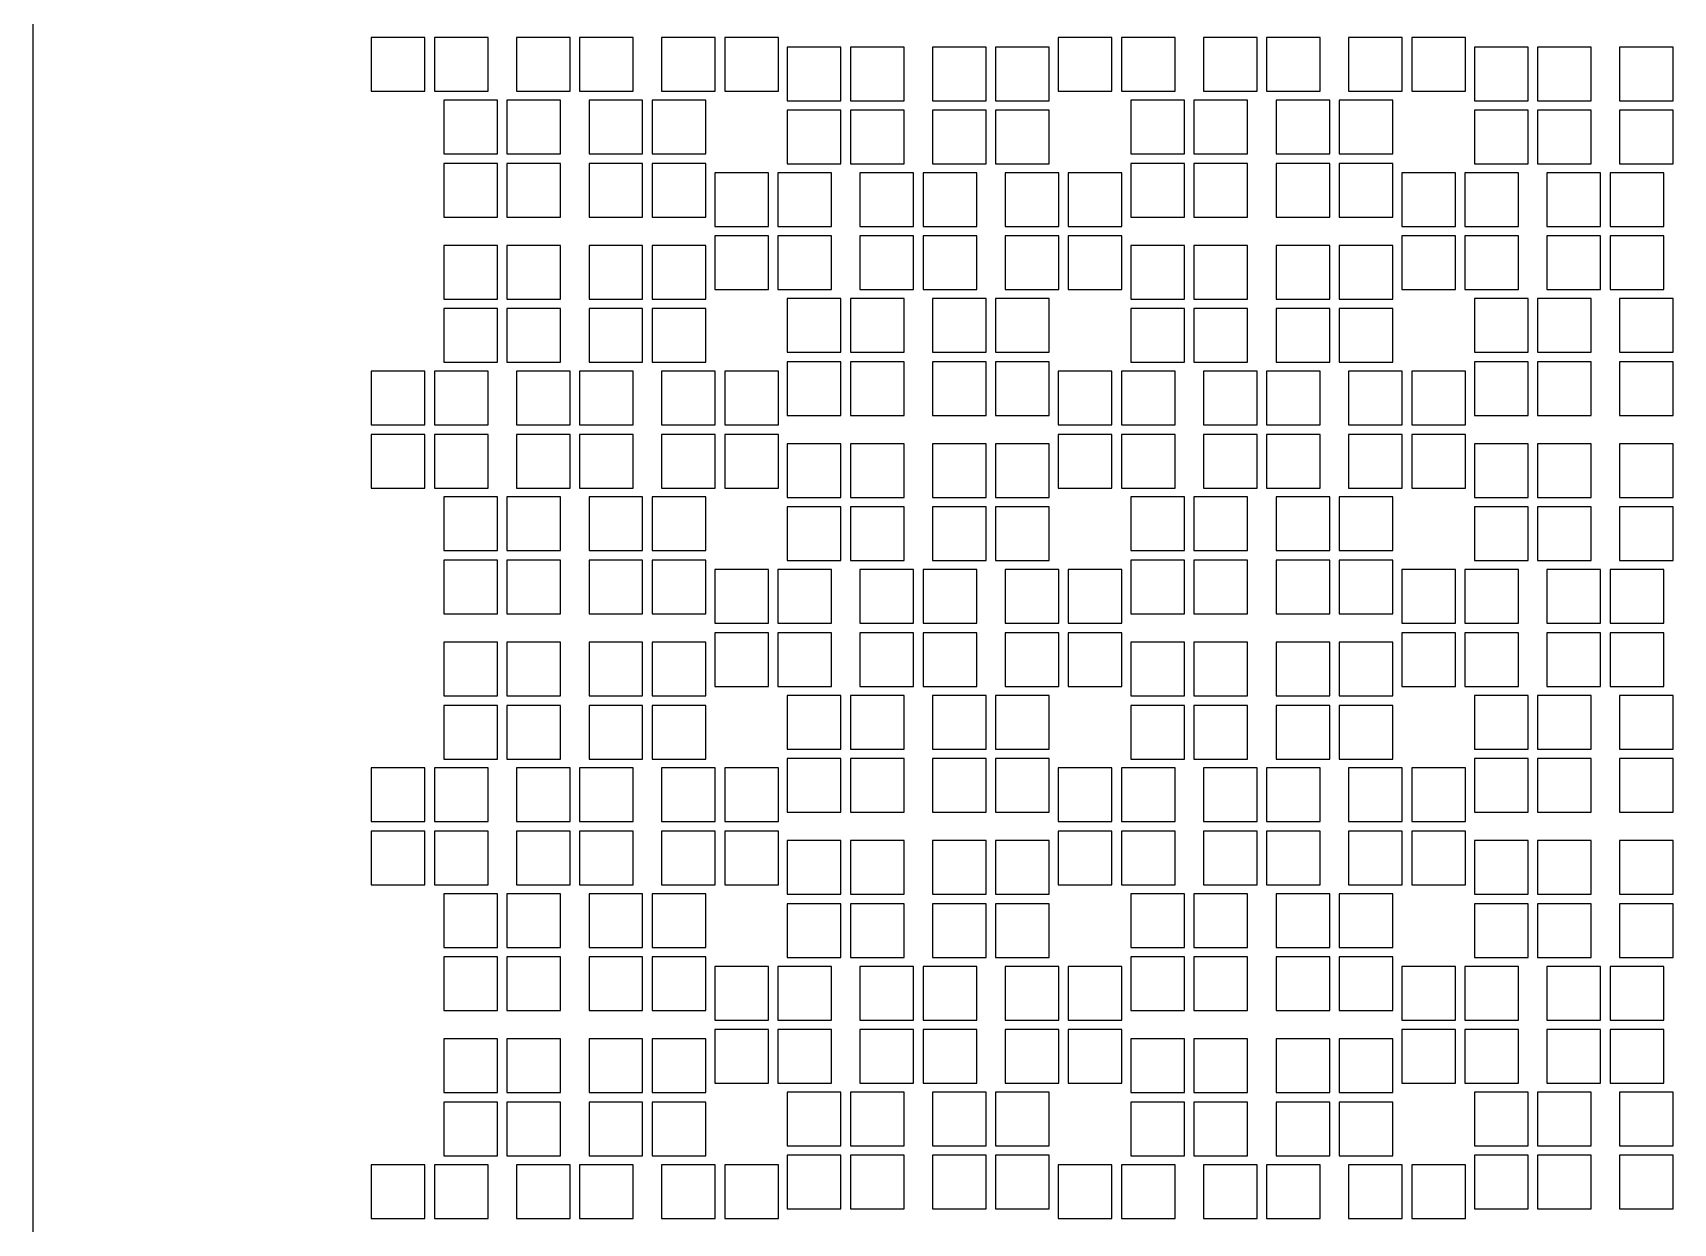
# Model space of a CAD drawing. Header units: millimetres. Extents: x -49 to 54, y -38 to 38.
# Drawn here: x -49.4 to -23.41, y -20.42 to -1.57 of the extents above; entities that cross this region are included whole.
import ezdxf

# ---------------------------------------------------------------- set-up
doc = ezdxf.new("R2010")
doc.units = ezdxf.units.MM

msp = doc.modelspace()

# ---------------------------------------------------------------- linework, layer by layer
msp.add_lwpolyline([(-49.4, 36.45), (-49.4, -36.45)])
for points in [[(-44.0389, -2.4959), (-43.1889, -2.4959), (-43.1889, -1.6459), (-44.0389, -1.6459), (-44.0389, -2.4959)], [(-43.0389, -2.4959), (-42.1889, -2.4959), (-42.1889, -1.6459), (-43.0389, -1.6459), (-43.0389, -2.4959)], [(-41.7389, -2.4959), (-40.8889, -2.4959), (-40.8889, -1.6459), (-41.7389, -1.6459), (-41.7389, -2.4959)], [(-40.7389, -2.4959), (-39.8889, -2.4959), (-39.8889, -1.6459), (-40.7389, -1.6459), (-40.7389, -2.4959)], [(-39.4389, -2.4959), (-38.5889, -2.4959), (-38.5889, -1.6459), (-39.4389, -1.6459), (-39.4389, -2.4959)], [(-38.4389, -2.4959), (-37.5889, -2.4959), (-37.5889, -1.6459), (-38.4389, -1.6459), (-38.4389, -2.4959)], [(-37.4471, -2.6459), (-36.5971, -2.6459), (-36.5971, -1.7959), (-37.4471, -1.7959), (-37.4471, -2.6459)], [(-36.4471, -2.6459), (-35.5971, -2.6459), (-35.5971, -1.7959), (-36.4471, -1.7959), (-36.4471, -2.6459)], [(-35.1471, -2.6459), (-34.2971, -2.6459), (-34.2971, -1.7959), (-35.1471, -1.7959), (-35.1471, -2.6459)], [(-34.1471, -2.6459), (-33.2971, -2.6459), (-33.2971, -1.7959), (-34.1471, -1.7959), (-34.1471, -2.6459)], [(-33.1552, -2.4959), (-32.3052, -2.4959), (-32.3052, -1.6459), (-33.1552, -1.6459), (-33.1552, -2.4959)], [(-32.1552, -2.4959), (-31.3052, -2.4959), (-31.3052, -1.6459), (-32.1552, -1.6459), (-32.1552, -2.4959)], [(-30.8552, -2.4959), (-30.0052, -2.4959), (-30.0052, -1.6459), (-30.8552, -1.6459), (-30.8552, -2.4959)], [(-29.8552, -2.4959), (-29.0052, -2.4959), (-29.0052, -1.6459), (-29.8552, -1.6459), (-29.8552, -2.4959)], [(-28.5552, -2.4959), (-27.7052, -2.4959), (-27.7052, -1.6459), (-28.5552, -1.6459), (-28.5552, -2.4959)], [(-27.5552, -2.4959), (-26.7052, -2.4959), (-26.7052, -1.6459), (-27.5552, -1.6459), (-27.5552, -2.4959)], [(-26.5634, -2.6459), (-25.7134, -2.6459), (-25.7134, -1.7959), (-26.5634, -1.7959), (-26.5634, -2.6459)], [(-25.5634, -2.6459), (-24.7134, -2.6459), (-24.7134, -1.7959), (-25.5634, -1.7959), (-25.5634, -2.6459)], [(-24.2634, -2.6459), (-23.4134, -2.6459), (-23.4134, -1.7959), (-24.2634, -1.7959), (-24.2634, -2.6459)], [(-42.8889, -3.4878), (-42.0389, -3.4878), (-42.0389, -2.6378), (-42.8889, -2.6378), (-42.8889, -3.4878)], [(-41.8889, -3.4878), (-41.0389, -3.4878), (-41.0389, -2.6378), (-41.8889, -2.6378), (-41.8889, -3.4878)], [(-40.5889, -3.4878), (-39.7389, -3.4878), (-39.7389, -2.6378), (-40.5889, -2.6378), (-40.5889, -3.4878)], [(-39.5889, -3.4878), (-38.7389, -3.4878), (-38.7389, -2.6378), (-39.5889, -2.6378), (-39.5889, -3.4878)], [(-37.4471, -3.6459), (-36.5971, -3.6459), (-36.5971, -2.7959), (-37.4471, -2.7959), (-37.4471, -3.6459)], [(-36.4471, -3.6459), (-35.5971, -3.6459), (-35.5971, -2.7959), (-36.4471, -2.7959), (-36.4471, -3.6459)], [(-35.1471, -3.6459), (-34.2971, -3.6459), (-34.2971, -2.7959), (-35.1471, -2.7959), (-35.1471, -3.6459)], [(-34.1471, -3.6459), (-33.2971, -3.6459), (-33.2971, -2.7959), (-34.1471, -2.7959), (-34.1471, -3.6459)], [(-32.0052, -3.4878), (-31.1552, -3.4878), (-31.1552, -2.6378), (-32.0052, -2.6378), (-32.0052, -3.4878)], [(-31.0052, -3.4878), (-30.1552, -3.4878), (-30.1552, -2.6378), (-31.0052, -2.6378), (-31.0052, -3.4878)], [(-29.7052, -3.4878), (-28.8552, -3.4878), (-28.8552, -2.6378), (-29.7052, -2.6378), (-29.7052, -3.4878)], [(-28.7052, -3.4878), (-27.8552, -3.4878), (-27.8552, -2.6378), (-28.7052, -2.6378), (-28.7052, -3.4878)], [(-26.5634, -3.6459), (-25.7134, -3.6459), (-25.7134, -2.7959), (-26.5634, -2.7959), (-26.5634, -3.6459)], [(-25.5634, -3.6459), (-24.7134, -3.6459), (-24.7134, -2.7959), (-25.5634, -2.7959), (-25.5634, -3.6459)], [(-24.2634, -3.6459), (-23.4134, -3.6459), (-23.4134, -2.7959), (-24.2634, -2.7959), (-24.2634, -3.6459)], [(-42.8889, -4.4878), (-42.0389, -4.4878), (-42.0389, -3.6378), (-42.8889, -3.6378), (-42.8889, -4.4878)], [(-41.8889, -4.4878), (-41.0389, -4.4878), (-41.0389, -3.6378), (-41.8889, -3.6378), (-41.8889, -4.4878)], [(-40.5889, -4.4878), (-39.7389, -4.4878), (-39.7389, -3.6378), (-40.5889, -3.6378), (-40.5889, -4.4878)], [(-39.5889, -4.4878), (-38.7389, -4.4878), (-38.7389, -3.6378), (-39.5889, -3.6378), (-39.5889, -4.4878)], [(-32.0052, -4.4878), (-31.1552, -4.4878), (-31.1552, -3.6378), (-32.0052, -3.6378), (-32.0052, -4.4878)], [(-31.0052, -4.4878), (-30.1552, -4.4878), (-30.1552, -3.6378), (-31.0052, -3.6378), (-31.0052, -4.4878)], [(-29.7052, -4.4878), (-28.8552, -4.4878), (-28.8552, -3.6378), (-29.7052, -3.6378), (-29.7052, -4.4878)], [(-28.7052, -4.4878), (-27.8552, -4.4878), (-27.8552, -3.6378), (-28.7052, -3.6378), (-28.7052, -4.4878)], [(-38.5971, -4.6378), (-37.7471, -4.6378), (-37.7471, -3.7878), (-38.5971, -3.7878), (-38.5971, -4.6378)], [(-37.5971, -4.6378), (-36.7471, -4.6378), (-36.7471, -3.7878), (-37.5971, -3.7878), (-37.5971, -4.6378)], [(-36.2971, -4.6378), (-35.4471, -4.6378), (-35.4471, -3.7878), (-36.2971, -3.7878), (-36.2971, -4.6378)], [(-35.2971, -4.6378), (-34.4471, -4.6378), (-34.4471, -3.7878), (-35.2971, -3.7878), (-35.2971, -4.6378)], [(-33.9971, -4.6378), (-33.1471, -4.6378), (-33.1471, -3.7878), (-33.9971, -3.7878), (-33.9971, -4.6378)], [(-32.9971, -4.6378), (-32.1471, -4.6378), (-32.1471, -3.7878), (-32.9971, -3.7878), (-32.9971, -4.6378)], [(-27.7134, -4.6378), (-26.8634, -4.6378), (-26.8634, -3.7878), (-27.7134, -3.7878), (-27.7134, -4.6378)], [(-26.7134, -4.6378), (-25.8634, -4.6378), (-25.8634, -3.7878), (-26.7134, -3.7878), (-26.7134, -4.6378)], [(-25.4134, -4.6378), (-24.5634, -4.6378), (-24.5634, -3.7878), (-25.4134, -3.7878), (-25.4134, -4.6378)], [(-24.4134, -4.6378), (-23.5634, -4.6378), (-23.5634, -3.7878), (-24.4134, -3.7878), (-24.4134, -4.6378)], [(-38.5971, -5.6378), (-37.7471, -5.6378), (-37.7471, -4.7878), (-38.5971, -4.7878), (-38.5971, -5.6378)], [(-37.5971, -5.6378), (-36.7471, -5.6378), (-36.7471, -4.7878), (-37.5971, -4.7878), (-37.5971, -5.6378)], [(-36.2971, -5.6378), (-35.4471, -5.6378), (-35.4471, -4.7878), (-36.2971, -4.7878), (-36.2971, -5.6378)], [(-35.2971, -5.6378), (-34.4471, -5.6378), (-34.4471, -4.7878), (-35.2971, -4.7878), (-35.2971, -5.6378)], [(-33.9971, -5.6378), (-33.1471, -5.6378), (-33.1471, -4.7878), (-33.9971, -4.7878), (-33.9971, -5.6378)], [(-32.9971, -5.6378), (-32.1471, -5.6378), (-32.1471, -4.7878), (-32.9971, -4.7878), (-32.9971, -5.6378)], [(-27.7134, -5.6378), (-26.8634, -5.6378), (-26.8634, -4.7878), (-27.7134, -4.7878), (-27.7134, -5.6378)], [(-26.7134, -5.6378), (-25.8634, -5.6378), (-25.8634, -4.7878), (-26.7134, -4.7878), (-26.7134, -5.6378)], [(-25.4134, -5.6378), (-24.5634, -5.6378), (-24.5634, -4.7878), (-25.4134, -4.7878), (-25.4134, -5.6378)], [(-24.4134, -5.6378), (-23.5634, -5.6378), (-23.5634, -4.7878), (-24.4134, -4.7878), (-24.4134, -5.6378)], [(-42.8889, -5.7878), (-42.0389, -5.7878), (-42.0389, -4.9378), (-42.8889, -4.9378), (-42.8889, -5.7878)], [(-41.8889, -5.7878), (-41.0389, -5.7878), (-41.0389, -4.9378), (-41.8889, -4.9378), (-41.8889, -5.7878)], [(-40.5889, -5.7878), (-39.7389, -5.7878), (-39.7389, -4.9378), (-40.5889, -4.9378), (-40.5889, -5.7878)], [(-39.5889, -5.7878), (-38.7389, -5.7878), (-38.7389, -4.9378), (-39.5889, -4.9378), (-39.5889, -5.7878)], [(-32.0052, -5.7878), (-31.1552, -5.7878), (-31.1552, -4.9378), (-32.0052, -4.9378), (-32.0052, -5.7878)], [(-31.0052, -5.7878), (-30.1552, -5.7878), (-30.1552, -4.9378), (-31.0052, -4.9378), (-31.0052, -5.7878)], [(-29.7052, -5.7878), (-28.8552, -5.7878), (-28.8552, -4.9378), (-29.7052, -4.9378), (-29.7052, -5.7878)], [(-28.7052, -5.7878), (-27.8552, -5.7878), (-27.8552, -4.9378), (-28.7052, -4.9378), (-28.7052, -5.7878)], [(-42.8889, -6.7878), (-42.0389, -6.7878), (-42.0389, -5.9378), (-42.8889, -5.9378), (-42.8889, -6.7878)], [(-41.8889, -6.7878), (-41.0389, -6.7878), (-41.0389, -5.9378), (-41.8889, -5.9378), (-41.8889, -6.7878)], [(-40.5889, -6.7878), (-39.7389, -6.7878), (-39.7389, -5.9378), (-40.5889, -5.9378), (-40.5889, -6.7878)], [(-39.5889, -6.7878), (-38.7389, -6.7878), (-38.7389, -5.9378), (-39.5889, -5.9378), (-39.5889, -6.7878)], [(-37.4471, -6.6296), (-36.5971, -6.6296), (-36.5971, -5.7796), (-37.4471, -5.7796), (-37.4471, -6.6296)], [(-36.4471, -6.6296), (-35.5971, -6.6296), (-35.5971, -5.7796), (-36.4471, -5.7796), (-36.4471, -6.6296)], [(-35.1471, -6.6296), (-34.2971, -6.6296), (-34.2971, -5.7796), (-35.1471, -5.7796), (-35.1471, -6.6296)], [(-34.1471, -6.6296), (-33.2971, -6.6296), (-33.2971, -5.7796), (-34.1471, -5.7796), (-34.1471, -6.6296)], [(-32.0052, -6.7878), (-31.1552, -6.7878), (-31.1552, -5.9378), (-32.0052, -5.9378), (-32.0052, -6.7878)], [(-31.0052, -6.7878), (-30.1552, -6.7878), (-30.1552, -5.9378), (-31.0052, -5.9378), (-31.0052, -6.7878)], [(-29.7052, -6.7878), (-28.8552, -6.7878), (-28.8552, -5.9378), (-29.7052, -5.9378), (-29.7052, -6.7878)], [(-28.7052, -6.7878), (-27.8552, -6.7878), (-27.8552, -5.9378), (-28.7052, -5.9378), (-28.7052, -6.7878)], [(-26.5634, -6.6296), (-25.7134, -6.6296), (-25.7134, -5.7796), (-26.5634, -5.7796), (-26.5634, -6.6296)], [(-25.5634, -6.6296), (-24.7134, -6.6296), (-24.7134, -5.7796), (-25.5634, -5.7796), (-25.5634, -6.6296)], [(-24.2634, -6.6296), (-23.4134, -6.6296), (-23.4134, -5.7796), (-24.2634, -5.7796), (-24.2634, -6.6296)], [(-44.0389, -7.7796), (-43.1889, -7.7796), (-43.1889, -6.9296), (-44.0389, -6.9296), (-44.0389, -7.7796)], [(-43.0389, -7.7796), (-42.1889, -7.7796), (-42.1889, -6.9296), (-43.0389, -6.9296), (-43.0389, -7.7796)], [(-41.7389, -7.7796), (-40.8889, -7.7796), (-40.8889, -6.9296), (-41.7389, -6.9296), (-41.7389, -7.7796)], [(-40.7389, -7.7796), (-39.8889, -7.7796), (-39.8889, -6.9296), (-40.7389, -6.9296), (-40.7389, -7.7796)], [(-39.4389, -7.7796), (-38.5889, -7.7796), (-38.5889, -6.9296), (-39.4389, -6.9296), (-39.4389, -7.7796)], [(-38.4389, -7.7796), (-37.5889, -7.7796), (-37.5889, -6.9296), (-38.4389, -6.9296), (-38.4389, -7.7796)], [(-37.4471, -7.6296), (-36.5971, -7.6296), (-36.5971, -6.7796), (-37.4471, -6.7796), (-37.4471, -7.6296)], [(-36.4471, -7.6296), (-35.5971, -7.6296), (-35.5971, -6.7796), (-36.4471, -6.7796), (-36.4471, -7.6296)], [(-35.1471, -7.6296), (-34.2971, -7.6296), (-34.2971, -6.7796), (-35.1471, -6.7796), (-35.1471, -7.6296)], [(-34.1471, -7.6296), (-33.2971, -7.6296), (-33.2971, -6.7796), (-34.1471, -6.7796), (-34.1471, -7.6296)], [(-33.1552, -7.7796), (-32.3052, -7.7796), (-32.3052, -6.9296), (-33.1552, -6.9296), (-33.1552, -7.7796)], [(-32.1552, -7.7796), (-31.3052, -7.7796), (-31.3052, -6.9296), (-32.1552, -6.9296), (-32.1552, -7.7796)], [(-30.8552, -7.7796), (-30.0052, -7.7796), (-30.0052, -6.9296), (-30.8552, -6.9296), (-30.8552, -7.7796)], [(-29.8552, -7.7796), (-29.0052, -7.7796), (-29.0052, -6.9296), (-29.8552, -6.9296), (-29.8552, -7.7796)], [(-28.5552, -7.7796), (-27.7052, -7.7796), (-27.7052, -6.9296), (-28.5552, -6.9296), (-28.5552, -7.7796)], [(-27.5552, -7.7796), (-26.7052, -7.7796), (-26.7052, -6.9296), (-27.5552, -6.9296), (-27.5552, -7.7796)], [(-26.5634, -7.6296), (-25.7134, -7.6296), (-25.7134, -6.7796), (-26.5634, -6.7796), (-26.5634, -7.6296)], [(-25.5634, -7.6296), (-24.7134, -7.6296), (-24.7134, -6.7796), (-25.5634, -6.7796), (-25.5634, -7.6296)], [(-24.2634, -7.6296), (-23.4134, -7.6296), (-23.4134, -6.7796), (-24.2634, -6.7796), (-24.2634, -7.6296)], [(-44.0389, -8.7796), (-43.1889, -8.7796), (-43.1889, -7.9296), (-44.0389, -7.9296), (-44.0389, -8.7796)], [(-43.0389, -8.7796), (-42.1889, -8.7796), (-42.1889, -7.9296), (-43.0389, -7.9296), (-43.0389, -8.7796)], [(-41.7389, -8.7796), (-40.8889, -8.7796), (-40.8889, -7.9296), (-41.7389, -7.9296), (-41.7389, -8.7796)], [(-40.7389, -8.7796), (-39.8889, -8.7796), (-39.8889, -7.9296), (-40.7389, -7.9296), (-40.7389, -8.7796)], [(-39.4389, -8.7796), (-38.5889, -8.7796), (-38.5889, -7.9296), (-39.4389, -7.9296), (-39.4389, -8.7796)], [(-38.4389, -8.7796), (-37.5889, -8.7796), (-37.5889, -7.9296), (-38.4389, -7.9296), (-38.4389, -8.7796)], [(-33.1552, -8.7796), (-32.3052, -8.7796), (-32.3052, -7.9296), (-33.1552, -7.9296), (-33.1552, -8.7796)], [(-32.1552, -8.7796), (-31.3052, -8.7796), (-31.3052, -7.9296), (-32.1552, -7.9296), (-32.1552, -8.7796)], [(-30.8552, -8.7796), (-30.0052, -8.7796), (-30.0052, -7.9296), (-30.8552, -7.9296), (-30.8552, -8.7796)], [(-29.8552, -8.7796), (-29.0052, -8.7796), (-29.0052, -7.9296), (-29.8552, -7.9296), (-29.8552, -8.7796)], [(-28.5552, -8.7796), (-27.7052, -8.7796), (-27.7052, -7.9296), (-28.5552, -7.9296), (-28.5552, -8.7796)], [(-27.5552, -8.7796), (-26.7052, -8.7796), (-26.7052, -7.9296), (-27.5552, -7.9296), (-27.5552, -8.7796)], [(-37.4471, -8.9296), (-36.5971, -8.9296), (-36.5971, -8.0796), (-37.4471, -8.0796), (-37.4471, -8.9296)], [(-36.4471, -8.9296), (-35.5971, -8.9296), (-35.5971, -8.0796), (-36.4471, -8.0796), (-36.4471, -8.9296)], [(-35.1471, -8.9296), (-34.2971, -8.9296), (-34.2971, -8.0796), (-35.1471, -8.0796), (-35.1471, -8.9296)], [(-34.1471, -8.9296), (-33.2971, -8.9296), (-33.2971, -8.0796), (-34.1471, -8.0796), (-34.1471, -8.9296)], [(-26.5634, -8.9296), (-25.7134, -8.9296), (-25.7134, -8.0796), (-26.5634, -8.0796), (-26.5634, -8.9296)], [(-25.5634, -8.9296), (-24.7134, -8.9296), (-24.7134, -8.0796), (-25.5634, -8.0796), (-25.5634, -8.9296)], [(-24.2634, -8.9296), (-23.4134, -8.9296), (-23.4134, -8.0796), (-24.2634, -8.0796), (-24.2634, -8.9296)], [(-42.8889, -9.7715), (-42.0389, -9.7715), (-42.0389, -8.9215), (-42.8889, -8.9215), (-42.8889, -9.7715)], [(-41.8889, -9.7715), (-41.0389, -9.7715), (-41.0389, -8.9215), (-41.8889, -8.9215), (-41.8889, -9.7715)], [(-40.5889, -9.7715), (-39.7389, -9.7715), (-39.7389, -8.9215), (-40.5889, -8.9215), (-40.5889, -9.7715)], [(-39.5889, -9.7715), (-38.7389, -9.7715), (-38.7389, -8.9215), (-39.5889, -8.9215), (-39.5889, -9.7715)], [(-37.4471, -9.9296), (-36.5971, -9.9296), (-36.5971, -9.0796), (-37.4471, -9.0796), (-37.4471, -9.9296)], [(-36.4471, -9.9296), (-35.5971, -9.9296), (-35.5971, -9.0796), (-36.4471, -9.0796), (-36.4471, -9.9296)], [(-35.1471, -9.9296), (-34.2971, -9.9296), (-34.2971, -9.0796), (-35.1471, -9.0796), (-35.1471, -9.9296)], [(-34.1471, -9.9296), (-33.2971, -9.9296), (-33.2971, -9.0796), (-34.1471, -9.0796), (-34.1471, -9.9296)], [(-32.0052, -9.7715), (-31.1552, -9.7715), (-31.1552, -8.9215), (-32.0052, -8.9215), (-32.0052, -9.7715)], [(-31.0052, -9.7715), (-30.1552, -9.7715), (-30.1552, -8.9215), (-31.0052, -8.9215), (-31.0052, -9.7715)], [(-29.7052, -9.7715), (-28.8552, -9.7715), (-28.8552, -8.9215), (-29.7052, -8.9215), (-29.7052, -9.7715)], [(-28.7052, -9.7715), (-27.8552, -9.7715), (-27.8552, -8.9215), (-28.7052, -8.9215), (-28.7052, -9.7715)], [(-26.5634, -9.9296), (-25.7134, -9.9296), (-25.7134, -9.0796), (-26.5634, -9.0796), (-26.5634, -9.9296)], [(-25.5634, -9.9296), (-24.7134, -9.9296), (-24.7134, -9.0796), (-25.5634, -9.0796), (-25.5634, -9.9296)], [(-24.2634, -9.9296), (-23.4134, -9.9296), (-23.4134, -9.0796), (-24.2634, -9.0796), (-24.2634, -9.9296)], [(-42.8889, -10.7715), (-42.0389, -10.7715), (-42.0389, -9.9215), (-42.8889, -9.9215), (-42.8889, -10.7715)], [(-41.8889, -10.7715), (-41.0389, -10.7715), (-41.0389, -9.9215), (-41.8889, -9.9215), (-41.8889, -10.7715)], [(-40.5889, -10.7715), (-39.7389, -10.7715), (-39.7389, -9.9215), (-40.5889, -9.9215), (-40.5889, -10.7715)], [(-39.5889, -10.7715), (-38.7389, -10.7715), (-38.7389, -9.9215), (-39.5889, -9.9215), (-39.5889, -10.7715)], [(-38.5971, -10.9215), (-37.7471, -10.9215), (-37.7471, -10.0715), (-38.5971, -10.0715), (-38.5971, -10.9215)], [(-37.5971, -10.9215), (-36.7471, -10.9215), (-36.7471, -10.0715), (-37.5971, -10.0715), (-37.5971, -10.9215)], [(-36.2971, -10.9215), (-35.4471, -10.9215), (-35.4471, -10.0715), (-36.2971, -10.0715), (-36.2971, -10.9215)], [(-35.2971, -10.9215), (-34.4471, -10.9215), (-34.4471, -10.0715), (-35.2971, -10.0715), (-35.2971, -10.9215)], [(-33.9971, -10.9215), (-33.1471, -10.9215), (-33.1471, -10.0715), (-33.9971, -10.0715), (-33.9971, -10.9215)], [(-32.9971, -10.9215), (-32.1471, -10.9215), (-32.1471, -10.0715), (-32.9971, -10.0715), (-32.9971, -10.9215)], [(-32.0052, -10.7715), (-31.1552, -10.7715), (-31.1552, -9.9215), (-32.0052, -9.9215), (-32.0052, -10.7715)], [(-31.0052, -10.7715), (-30.1552, -10.7715), (-30.1552, -9.9215), (-31.0052, -9.9215), (-31.0052, -10.7715)], [(-29.7052, -10.7715), (-28.8552, -10.7715), (-28.8552, -9.9215), (-29.7052, -9.9215), (-29.7052, -10.7715)], [(-28.7052, -10.7715), (-27.8552, -10.7715), (-27.8552, -9.9215), (-28.7052, -9.9215), (-28.7052, -10.7715)], [(-27.7134, -10.9215), (-26.8634, -10.9215), (-26.8634, -10.0715), (-27.7134, -10.0715), (-27.7134, -10.9215)], [(-26.7134, -10.9215), (-25.8634, -10.9215), (-25.8634, -10.0715), (-26.7134, -10.0715), (-26.7134, -10.9215)], [(-25.4134, -10.9215), (-24.5634, -10.9215), (-24.5634, -10.0715), (-25.4134, -10.0715), (-25.4134, -10.9215)], [(-24.4134, -10.9215), (-23.5634, -10.9215), (-23.5634, -10.0715), (-24.4134, -10.0715), (-24.4134, -10.9215)], [(-38.5971, -11.9215), (-37.7471, -11.9215), (-37.7471, -11.0715), (-38.5971, -11.0715), (-38.5971, -11.9215)], [(-37.5971, -11.9215), (-36.7471, -11.9215), (-36.7471, -11.0715), (-37.5971, -11.0715), (-37.5971, -11.9215)], [(-36.2971, -11.9215), (-35.4471, -11.9215), (-35.4471, -11.0715), (-36.2971, -11.0715), (-36.2971, -11.9215)], [(-35.2971, -11.9215), (-34.4471, -11.9215), (-34.4471, -11.0715), (-35.2971, -11.0715), (-35.2971, -11.9215)], [(-33.9971, -11.9215), (-33.1471, -11.9215), (-33.1471, -11.0715), (-33.9971, -11.0715), (-33.9971, -11.9215)], [(-32.9971, -11.9215), (-32.1471, -11.9215), (-32.1471, -11.0715), (-32.9971, -11.0715), (-32.9971, -11.9215)], [(-27.7134, -11.9215), (-26.8634, -11.9215), (-26.8634, -11.0715), (-27.7134, -11.0715), (-27.7134, -11.9215)], [(-26.7134, -11.9215), (-25.8634, -11.9215), (-25.8634, -11.0715), (-26.7134, -11.0715), (-26.7134, -11.9215)], [(-25.4134, -11.9215), (-24.5634, -11.9215), (-24.5634, -11.0715), (-25.4134, -11.0715), (-25.4134, -11.9215)], [(-24.4134, -11.9215), (-23.5634, -11.9215), (-23.5634, -11.0715), (-24.4134, -11.0715), (-24.4134, -11.9215)], [(-42.8889, -12.0715), (-42.0389, -12.0715), (-42.0389, -11.2215), (-42.8889, -11.2215), (-42.8889, -12.0715)], [(-41.8889, -12.0715), (-41.0389, -12.0715), (-41.0389, -11.2215), (-41.8889, -11.2215), (-41.8889, -12.0715)], [(-40.5889, -12.0715), (-39.7389, -12.0715), (-39.7389, -11.2215), (-40.5889, -11.2215), (-40.5889, -12.0715)], [(-39.5889, -12.0715), (-38.7389, -12.0715), (-38.7389, -11.2215), (-39.5889, -11.2215), (-39.5889, -12.0715)], [(-32.0052, -12.0715), (-31.1552, -12.0715), (-31.1552, -11.2215), (-32.0052, -11.2215), (-32.0052, -12.0715)], [(-31.0052, -12.0715), (-30.1552, -12.0715), (-30.1552, -11.2215), (-31.0052, -11.2215), (-31.0052, -12.0715)], [(-29.7052, -12.0715), (-28.8552, -12.0715), (-28.8552, -11.2215), (-29.7052, -11.2215), (-29.7052, -12.0715)], [(-28.7052, -12.0715), (-27.8552, -12.0715), (-27.8552, -11.2215), (-28.7052, -11.2215), (-28.7052, -12.0715)], [(-37.4471, -12.9134), (-36.5971, -12.9134), (-36.5971, -12.0634), (-37.4471, -12.0634), (-37.4471, -12.9134)], [(-36.4471, -12.9134), (-35.5971, -12.9134), (-35.5971, -12.0634), (-36.4471, -12.0634), (-36.4471, -12.9134)], [(-35.1471, -12.9134), (-34.2971, -12.9134), (-34.2971, -12.0634), (-35.1471, -12.0634), (-35.1471, -12.9134)], [(-34.1471, -12.9134), (-33.2971, -12.9134), (-33.2971, -12.0634), (-34.1471, -12.0634), (-34.1471, -12.9134)], [(-26.5634, -12.9134), (-25.7134, -12.9134), (-25.7134, -12.0634), (-26.5634, -12.0634), (-26.5634, -12.9134)], [(-25.5634, -12.9134), (-24.7134, -12.9134), (-24.7134, -12.0634), (-25.5634, -12.0634), (-25.5634, -12.9134)], [(-24.2634, -12.9134), (-23.4134, -12.9134), (-23.4134, -12.0634), (-24.2634, -12.0634), (-24.2634, -12.9134)], [(-42.8889, -13.0715), (-42.0389, -13.0715), (-42.0389, -12.2215), (-42.8889, -12.2215), (-42.8889, -13.0715)], [(-41.8889, -13.0715), (-41.0389, -13.0715), (-41.0389, -12.2215), (-41.8889, -12.2215), (-41.8889, -13.0715)], [(-40.5889, -13.0715), (-39.7389, -13.0715), (-39.7389, -12.2215), (-40.5889, -12.2215), (-40.5889, -13.0715)], [(-39.5889, -13.0715), (-38.7389, -13.0715), (-38.7389, -12.2215), (-39.5889, -12.2215), (-39.5889, -13.0715)], [(-32.0052, -13.0715), (-31.1552, -13.0715), (-31.1552, -12.2215), (-32.0052, -12.2215), (-32.0052, -13.0715)], [(-31.0052, -13.0715), (-30.1552, -13.0715), (-30.1552, -12.2215), (-31.0052, -12.2215), (-31.0052, -13.0715)], [(-29.7052, -13.0715), (-28.8552, -13.0715), (-28.8552, -12.2215), (-29.7052, -12.2215), (-29.7052, -13.0715)], [(-28.7052, -13.0715), (-27.8552, -13.0715), (-27.8552, -12.2215), (-28.7052, -12.2215), (-28.7052, -13.0715)], [(-44.0389, -14.0634), (-43.1889, -14.0634), (-43.1889, -13.2134), (-44.0389, -13.2134), (-44.0389, -14.0634)], [(-43.0389, -14.0634), (-42.1889, -14.0634), (-42.1889, -13.2134), (-43.0389, -13.2134), (-43.0389, -14.0634)], [(-41.7389, -14.0634), (-40.8889, -14.0634), (-40.8889, -13.2134), (-41.7389, -13.2134), (-41.7389, -14.0634)], [(-40.7389, -14.0634), (-39.8889, -14.0634), (-39.8889, -13.2134), (-40.7389, -13.2134), (-40.7389, -14.0634)], [(-39.4389, -14.0634), (-38.5889, -14.0634), (-38.5889, -13.2134), (-39.4389, -13.2134), (-39.4389, -14.0634)], [(-38.4389, -14.0634), (-37.5889, -14.0634), (-37.5889, -13.2134), (-38.4389, -13.2134), (-38.4389, -14.0634)], [(-37.4471, -13.9134), (-36.5971, -13.9134), (-36.5971, -13.0634), (-37.4471, -13.0634), (-37.4471, -13.9134)], [(-36.4471, -13.9134), (-35.5971, -13.9134), (-35.5971, -13.0634), (-36.4471, -13.0634), (-36.4471, -13.9134)], [(-35.1471, -13.9134), (-34.2971, -13.9134), (-34.2971, -13.0634), (-35.1471, -13.0634), (-35.1471, -13.9134)], [(-34.1471, -13.9134), (-33.2971, -13.9134), (-33.2971, -13.0634), (-34.1471, -13.0634), (-34.1471, -13.9134)], [(-33.1552, -14.0634), (-32.3052, -14.0634), (-32.3052, -13.2134), (-33.1552, -13.2134), (-33.1552, -14.0634)], [(-32.1552, -14.0634), (-31.3052, -14.0634), (-31.3052, -13.2134), (-32.1552, -13.2134), (-32.1552, -14.0634)], [(-30.8552, -14.0634), (-30.0052, -14.0634), (-30.0052, -13.2134), (-30.8552, -13.2134), (-30.8552, -14.0634)], [(-29.8552, -14.0634), (-29.0052, -14.0634), (-29.0052, -13.2134), (-29.8552, -13.2134), (-29.8552, -14.0634)], [(-28.5552, -14.0634), (-27.7052, -14.0634), (-27.7052, -13.2134), (-28.5552, -13.2134), (-28.5552, -14.0634)], [(-27.5552, -14.0634), (-26.7052, -14.0634), (-26.7052, -13.2134), (-27.5552, -13.2134), (-27.5552, -14.0634)], [(-26.5634, -13.9134), (-25.7134, -13.9134), (-25.7134, -13.0634), (-26.5634, -13.0634), (-26.5634, -13.9134)], [(-25.5634, -13.9134), (-24.7134, -13.9134), (-24.7134, -13.0634), (-25.5634, -13.0634), (-25.5634, -13.9134)], [(-24.2634, -13.9134), (-23.4134, -13.9134), (-23.4134, -13.0634), (-24.2634, -13.0634), (-24.2634, -13.9134)], [(-44.0389, -15.0634), (-43.1889, -15.0634), (-43.1889, -14.2134), (-44.0389, -14.2134), (-44.0389, -15.0634)], [(-43.0389, -15.0634), (-42.1889, -15.0634), (-42.1889, -14.2134), (-43.0389, -14.2134), (-43.0389, -15.0634)], [(-41.7389, -15.0634), (-40.8889, -15.0634), (-40.8889, -14.2134), (-41.7389, -14.2134), (-41.7389, -15.0634)], [(-40.7389, -15.0634), (-39.8889, -15.0634), (-39.8889, -14.2134), (-40.7389, -14.2134), (-40.7389, -15.0634)], [(-39.4389, -15.0634), (-38.5889, -15.0634), (-38.5889, -14.2134), (-39.4389, -14.2134), (-39.4389, -15.0634)], [(-38.4389, -15.0634), (-37.5889, -15.0634), (-37.5889, -14.2134), (-38.4389, -14.2134), (-38.4389, -15.0634)], [(-33.1552, -15.0634), (-32.3052, -15.0634), (-32.3052, -14.2134), (-33.1552, -14.2134), (-33.1552, -15.0634)], [(-32.1552, -15.0634), (-31.3052, -15.0634), (-31.3052, -14.2134), (-32.1552, -14.2134), (-32.1552, -15.0634)], [(-30.8552, -15.0634), (-30.0052, -15.0634), (-30.0052, -14.2134), (-30.8552, -14.2134), (-30.8552, -15.0634)], [(-29.8552, -15.0634), (-29.0052, -15.0634), (-29.0052, -14.2134), (-29.8552, -14.2134), (-29.8552, -15.0634)], [(-28.5552, -15.0634), (-27.7052, -15.0634), (-27.7052, -14.2134), (-28.5552, -14.2134), (-28.5552, -15.0634)], [(-27.5552, -15.0634), (-26.7052, -15.0634), (-26.7052, -14.2134), (-27.5552, -14.2134), (-27.5552, -15.0634)], [(-37.4471, -15.2134), (-36.5971, -15.2134), (-36.5971, -14.3634), (-37.4471, -14.3634), (-37.4471, -15.2134)], [(-36.4471, -15.2134), (-35.5971, -15.2134), (-35.5971, -14.3634), (-36.4471, -14.3634), (-36.4471, -15.2134)], [(-35.1471, -15.2134), (-34.2971, -15.2134), (-34.2971, -14.3634), (-35.1471, -14.3634), (-35.1471, -15.2134)], [(-34.1471, -15.2134), (-33.2971, -15.2134), (-33.2971, -14.3634), (-34.1471, -14.3634), (-34.1471, -15.2134)], [(-26.5634, -15.2134), (-25.7134, -15.2134), (-25.7134, -14.3634), (-26.5634, -14.3634), (-26.5634, -15.2134)], [(-25.5634, -15.2134), (-24.7134, -15.2134), (-24.7134, -14.3634), (-25.5634, -14.3634), (-25.5634, -15.2134)], [(-24.2634, -15.2134), (-23.4134, -15.2134), (-23.4134, -14.3634), (-24.2634, -14.3634), (-24.2634, -15.2134)], [(-42.8889, -16.0552), (-42.0389, -16.0552), (-42.0389, -15.2052), (-42.8889, -15.2052), (-42.8889, -16.0552)], [(-41.8889, -16.0552), (-41.0389, -16.0552), (-41.0389, -15.2052), (-41.8889, -15.2052), (-41.8889, -16.0552)], [(-40.5889, -16.0552), (-39.7389, -16.0552), (-39.7389, -15.2052), (-40.5889, -15.2052), (-40.5889, -16.0552)], [(-39.5889, -16.0552), (-38.7389, -16.0552), (-38.7389, -15.2052), (-39.5889, -15.2052), (-39.5889, -16.0552)], [(-32.0052, -16.0552), (-31.1552, -16.0552), (-31.1552, -15.2052), (-32.0052, -15.2052), (-32.0052, -16.0552)], [(-31.0052, -16.0552), (-30.1552, -16.0552), (-30.1552, -15.2052), (-31.0052, -15.2052), (-31.0052, -16.0552)], [(-29.7052, -16.0552), (-28.8552, -16.0552), (-28.8552, -15.2052), (-29.7052, -15.2052), (-29.7052, -16.0552)], [(-28.7052, -16.0552), (-27.8552, -16.0552), (-27.8552, -15.2052), (-28.7052, -15.2052), (-28.7052, -16.0552)], [(-37.4471, -16.2134), (-36.5971, -16.2134), (-36.5971, -15.3634), (-37.4471, -15.3634), (-37.4471, -16.2134)], [(-36.4471, -16.2134), (-35.5971, -16.2134), (-35.5971, -15.3634), (-36.4471, -15.3634), (-36.4471, -16.2134)], [(-35.1471, -16.2134), (-34.2971, -16.2134), (-34.2971, -15.3634), (-35.1471, -15.3634), (-35.1471, -16.2134)], [(-34.1471, -16.2134), (-33.2971, -16.2134), (-33.2971, -15.3634), (-34.1471, -15.3634), (-34.1471, -16.2134)], [(-26.5634, -16.2134), (-25.7134, -16.2134), (-25.7134, -15.3634), (-26.5634, -15.3634), (-26.5634, -16.2134)], [(-25.5634, -16.2134), (-24.7134, -16.2134), (-24.7134, -15.3634), (-25.5634, -15.3634), (-25.5634, -16.2134)], [(-24.2634, -16.2134), (-23.4134, -16.2134), (-23.4134, -15.3634), (-24.2634, -15.3634), (-24.2634, -16.2134)], [(-42.8889, -17.0552), (-42.0389, -17.0552), (-42.0389, -16.2052), (-42.8889, -16.2052), (-42.8889, -17.0552)], [(-41.8889, -17.0552), (-41.0389, -17.0552), (-41.0389, -16.2052), (-41.8889, -16.2052), (-41.8889, -17.0552)], [(-40.5889, -17.0552), (-39.7389, -17.0552), (-39.7389, -16.2052), (-40.5889, -16.2052), (-40.5889, -17.0552)], [(-39.5889, -17.0552), (-38.7389, -17.0552), (-38.7389, -16.2052), (-39.5889, -16.2052), (-39.5889, -17.0552)], [(-38.5971, -17.2052), (-37.7471, -17.2052), (-37.7471, -16.3552), (-38.5971, -16.3552), (-38.5971, -17.2052)], [(-37.5971, -17.2052), (-36.7471, -17.2052), (-36.7471, -16.3552), (-37.5971, -16.3552), (-37.5971, -17.2052)], [(-36.2971, -17.2052), (-35.4471, -17.2052), (-35.4471, -16.3552), (-36.2971, -16.3552), (-36.2971, -17.2052)], [(-35.2971, -17.2052), (-34.4471, -17.2052), (-34.4471, -16.3552), (-35.2971, -16.3552), (-35.2971, -17.2052)], [(-33.9971, -17.2052), (-33.1471, -17.2052), (-33.1471, -16.3552), (-33.9971, -16.3552), (-33.9971, -17.2052)], [(-32.9971, -17.2052), (-32.1471, -17.2052), (-32.1471, -16.3552), (-32.9971, -16.3552), (-32.9971, -17.2052)], [(-32.0052, -17.0552), (-31.1552, -17.0552), (-31.1552, -16.2052), (-32.0052, -16.2052), (-32.0052, -17.0552)], [(-31.0052, -17.0552), (-30.1552, -17.0552), (-30.1552, -16.2052), (-31.0052, -16.2052), (-31.0052, -17.0552)], [(-29.7052, -17.0552), (-28.8552, -17.0552), (-28.8552, -16.2052), (-29.7052, -16.2052), (-29.7052, -17.0552)], [(-28.7052, -17.0552), (-27.8552, -17.0552), (-27.8552, -16.2052), (-28.7052, -16.2052), (-28.7052, -17.0552)], [(-27.7134, -17.2052), (-26.8634, -17.2052), (-26.8634, -16.3552), (-27.7134, -16.3552), (-27.7134, -17.2052)], [(-26.7134, -17.2052), (-25.8634, -17.2052), (-25.8634, -16.3552), (-26.7134, -16.3552), (-26.7134, -17.2052)], [(-25.4134, -17.2052), (-24.5634, -17.2052), (-24.5634, -16.3552), (-25.4134, -16.3552), (-25.4134, -17.2052)], [(-24.4134, -17.2052), (-23.5634, -17.2052), (-23.5634, -16.3552), (-24.4134, -16.3552), (-24.4134, -17.2052)], [(-38.5971, -18.2052), (-37.7471, -18.2052), (-37.7471, -17.3552), (-38.5971, -17.3552), (-38.5971, -18.2052)], [(-37.5971, -18.2052), (-36.7471, -18.2052), (-36.7471, -17.3552), (-37.5971, -17.3552), (-37.5971, -18.2052)], [(-36.2971, -18.2052), (-35.4471, -18.2052), (-35.4471, -17.3552), (-36.2971, -17.3552), (-36.2971, -18.2052)], [(-35.2971, -18.2052), (-34.4471, -18.2052), (-34.4471, -17.3552), (-35.2971, -17.3552), (-35.2971, -18.2052)], [(-33.9971, -18.2052), (-33.1471, -18.2052), (-33.1471, -17.3552), (-33.9971, -17.3552), (-33.9971, -18.2052)], [(-32.9971, -18.2052), (-32.1471, -18.2052), (-32.1471, -17.3552), (-32.9971, -17.3552), (-32.9971, -18.2052)], [(-27.7134, -18.2052), (-26.8634, -18.2052), (-26.8634, -17.3552), (-27.7134, -17.3552), (-27.7134, -18.2052)], [(-26.7134, -18.2052), (-25.8634, -18.2052), (-25.8634, -17.3552), (-26.7134, -17.3552), (-26.7134, -18.2052)], [(-25.4134, -18.2052), (-24.5634, -18.2052), (-24.5634, -17.3552), (-25.4134, -17.3552), (-25.4134, -18.2052)], [(-24.4134, -18.2052), (-23.5634, -18.2052), (-23.5634, -17.3552), (-24.4134, -17.3552), (-24.4134, -18.2052)], [(-42.8889, -18.3552), (-42.0389, -18.3552), (-42.0389, -17.5052), (-42.8889, -17.5052), (-42.8889, -18.3552)], [(-41.8889, -18.3552), (-41.0389, -18.3552), (-41.0389, -17.5052), (-41.8889, -17.5052), (-41.8889, -18.3552)], [(-40.5889, -18.3552), (-39.7389, -18.3552), (-39.7389, -17.5052), (-40.5889, -17.5052), (-40.5889, -18.3552)], [(-39.5889, -18.3552), (-38.7389, -18.3552), (-38.7389, -17.5052), (-39.5889, -17.5052), (-39.5889, -18.3552)], [(-32.0052, -18.3552), (-31.1552, -18.3552), (-31.1552, -17.5052), (-32.0052, -17.5052), (-32.0052, -18.3552)], [(-31.0052, -18.3552), (-30.1552, -18.3552), (-30.1552, -17.5052), (-31.0052, -17.5052), (-31.0052, -18.3552)], [(-29.7052, -18.3552), (-28.8552, -18.3552), (-28.8552, -17.5052), (-29.7052, -17.5052), (-29.7052, -18.3552)], [(-28.7052, -18.3552), (-27.8552, -18.3552), (-27.8552, -17.5052), (-28.7052, -17.5052), (-28.7052, -18.3552)], [(-37.4471, -19.1971), (-36.5971, -19.1971), (-36.5971, -18.3471), (-37.4471, -18.3471), (-37.4471, -19.1971)], [(-36.4471, -19.1971), (-35.5971, -19.1971), (-35.5971, -18.3471), (-36.4471, -18.3471), (-36.4471, -19.1971)], [(-35.1471, -19.1971), (-34.2971, -19.1971), (-34.2971, -18.3471), (-35.1471, -18.3471), (-35.1471, -19.1971)], [(-34.1471, -19.1971), (-33.2971, -19.1971), (-33.2971, -18.3471), (-34.1471, -18.3471), (-34.1471, -19.1971)], [(-26.5634, -19.1971), (-25.7134, -19.1971), (-25.7134, -18.3471), (-26.5634, -18.3471), (-26.5634, -19.1971)], [(-25.5634, -19.1971), (-24.7134, -19.1971), (-24.7134, -18.3471), (-25.5634, -18.3471), (-25.5634, -19.1971)], [(-24.2634, -19.1971), (-23.4134, -19.1971), (-23.4134, -18.3471), (-24.2634, -18.3471), (-24.2634, -19.1971)], [(-42.8889, -19.3552), (-42.0389, -19.3552), (-42.0389, -18.5052), (-42.8889, -18.5052), (-42.8889, -19.3552)], [(-41.8889, -19.3552), (-41.0389, -19.3552), (-41.0389, -18.5052), (-41.8889, -18.5052), (-41.8889, -19.3552)], [(-40.5889, -19.3552), (-39.7389, -19.3552), (-39.7389, -18.5052), (-40.5889, -18.5052), (-40.5889, -19.3552)], [(-39.5889, -19.3552), (-38.7389, -19.3552), (-38.7389, -18.5052), (-39.5889, -18.5052), (-39.5889, -19.3552)], [(-32.0052, -19.3552), (-31.1552, -19.3552), (-31.1552, -18.5052), (-32.0052, -18.5052), (-32.0052, -19.3552)], [(-31.0052, -19.3552), (-30.1552, -19.3552), (-30.1552, -18.5052), (-31.0052, -18.5052), (-31.0052, -19.3552)], [(-29.7052, -19.3552), (-28.8552, -19.3552), (-28.8552, -18.5052), (-29.7052, -18.5052), (-29.7052, -19.3552)], [(-28.7052, -19.3552), (-27.8552, -19.3552), (-27.8552, -18.5052), (-28.7052, -18.5052), (-28.7052, -19.3552)], [(-37.4471, -20.1971), (-36.5971, -20.1971), (-36.5971, -19.3471), (-37.4471, -19.3471), (-37.4471, -20.1971)], [(-36.4471, -20.1971), (-35.5971, -20.1971), (-35.5971, -19.3471), (-36.4471, -19.3471), (-36.4471, -20.1971)], [(-35.1471, -20.1971), (-34.2971, -20.1971), (-34.2971, -19.3471), (-35.1471, -19.3471), (-35.1471, -20.1971)], [(-34.1471, -20.1971), (-33.2971, -20.1971), (-33.2971, -19.3471), (-34.1471, -19.3471), (-34.1471, -20.1971)], [(-26.5634, -20.1971), (-25.7134, -20.1971), (-25.7134, -19.3471), (-26.5634, -19.3471), (-26.5634, -20.1971)], [(-25.5634, -20.1971), (-24.7134, -20.1971), (-24.7134, -19.3471), (-25.5634, -19.3471), (-25.5634, -20.1971)], [(-24.2634, -20.1971), (-23.4134, -20.1971), (-23.4134, -19.3471), (-24.2634, -19.3471), (-24.2634, -20.1971)], [(-44.0389, -20.3471), (-43.1889, -20.3471), (-43.1889, -19.4971), (-44.0389, -19.4971), (-44.0389, -20.3471)], [(-43.0389, -20.3471), (-42.1889, -20.3471), (-42.1889, -19.4971), (-43.0389, -19.4971), (-43.0389, -20.3471)], [(-41.7389, -20.3471), (-40.8889, -20.3471), (-40.8889, -19.4971), (-41.7389, -19.4971), (-41.7389, -20.3471)], [(-40.7389, -20.3471), (-39.8889, -20.3471), (-39.8889, -19.4971), (-40.7389, -19.4971), (-40.7389, -20.3471)], [(-39.4389, -20.3471), (-38.5889, -20.3471), (-38.5889, -19.4971), (-39.4389, -19.4971), (-39.4389, -20.3471)], [(-38.4389, -20.3471), (-37.5889, -20.3471), (-37.5889, -19.4971), (-38.4389, -19.4971), (-38.4389, -20.3471)], [(-33.1552, -20.3471), (-32.3052, -20.3471), (-32.3052, -19.4971), (-33.1552, -19.4971), (-33.1552, -20.3471)], [(-32.1552, -20.3471), (-31.3052, -20.3471), (-31.3052, -19.4971), (-32.1552, -19.4971), (-32.1552, -20.3471)], [(-30.8552, -20.3471), (-30.0052, -20.3471), (-30.0052, -19.4971), (-30.8552, -19.4971), (-30.8552, -20.3471)], [(-29.8552, -20.3471), (-29.0052, -20.3471), (-29.0052, -19.4971), (-29.8552, -19.4971), (-29.8552, -20.3471)], [(-28.5552, -20.3471), (-27.7052, -20.3471), (-27.7052, -19.4971), (-28.5552, -19.4971), (-28.5552, -20.3471)], [(-27.5552, -20.3471), (-26.7052, -20.3471), (-26.7052, -19.4971), (-27.5552, -19.4971), (-27.5552, -20.3471)]]:
    msp.add_lwpolyline(points, close=True)

doc.saveas('drawing.dxf')
